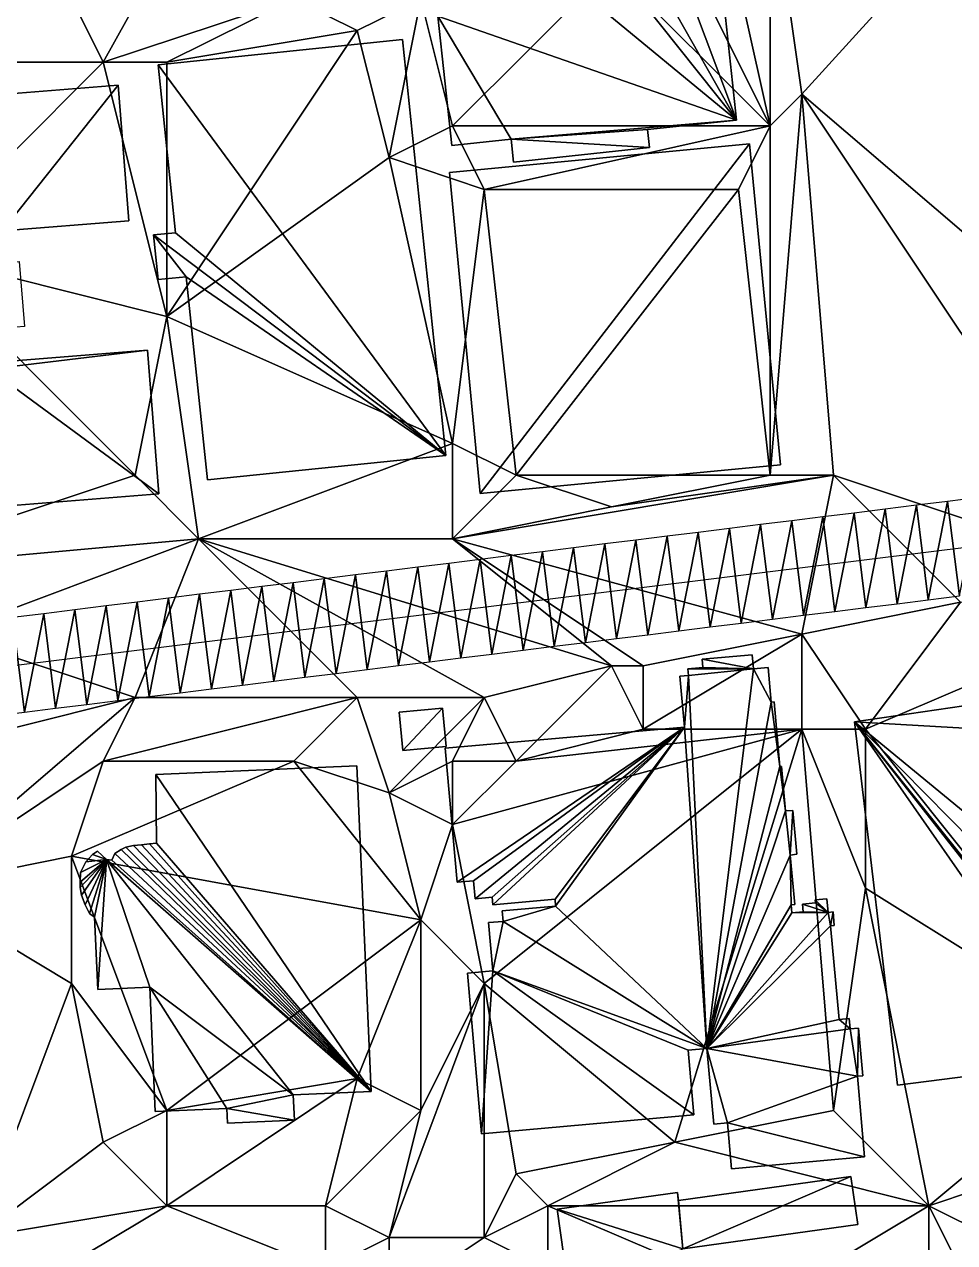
# Model space of a CAD drawing. Header units: metres. Extents: x -1103 to 901, y -902 to 905.
# Drawn here: x -919 to -860.4, y 383.7 to 460.4 of the extents above; entities that cross this region are included whole.
import ezdxf

# ---------------------------------------------------------------- set-up
doc = ezdxf.new("R2010")
doc.units = ezdxf.units.M
for name, color, linetype in [('OSM_BUILDING_FOOTPRINTS', 7, 'CONTINUOUS'), ('OSM_BUILDING_ROOFS', 1, 'CONTINUOUS'), ('OSM_BUILDING_WALLS', 8, 'CONTINUOUS'), ('OSM_ROAD_AXES', 2, 'CONTINUOUS'), ('OSM_ROAD_SURFACE', 9, 'CONTINUOUS'), ('OSM_TERRAIN', 3, 'CONTINUOUS')]:
    doc.layers.add(name, color=color, linetype=linetype)

msp = doc.modelspace()

# ---------------------------------------------------------------- linework, layer by layer
at = {"layer": 'OSM_BUILDING_FOOTPRINTS'}
for points in [[(-888.307, 453.157, 11.28), (-892.054, 452.77, 11.28), (-892.927, 460.898, 11.28), (-883.288, 461.916, 11.28), (-883.775, 466.494, 11.28), (-881.144, 466.771, 11.28), (-882.084, 475.54, 11.28), (-876.457, 476.127, 11.28), (-874.125, 454.363, 11.28), (-879.729, 453.765, 11.28), (-879.607, 452.626, 11.28), (-888.152, 451.719, 11.28), (-888.307, 453.157, 11.28)], [(-895.16, 459.438, 10.305), (-892.429, 433.251, 10.305), (-907.44, 431.713, 10.305), (-908.778, 444.497, 10.305), (-910.536, 444.32, 10.305), (-910.834, 447.129, 10.305), (-909.452, 447.262, 10.305), (-910.547, 457.846, 10.305), (-895.16, 459.438, 10.305)], [(-924.85, 438.37, 10.461), (-921.18, 438.669, 10.461), (-921.379, 441.179, 10.461), (-925.392, 440.87, 10.461), (-925.668, 444.287, 10.461), (-921.877, 444.586, 10.461), (-922.087, 447.196, 10.461), (-925.514, 446.919, 10.461), (-926.199, 455.512, 10.461), (-913.056, 456.552, 10.461), (-912.382, 448.014, 10.461), (-920.351, 447.384, 10.461), (-920.197, 445.382, 10.461), (-919.301, 445.448, 10.461), (-918.97, 441.368, 10.461), (-920.02, 441.279, 10.461), (-919.854, 439.189, 10.461), (-911.21, 439.875, 10.461), (-910.491, 430.817, 10.461), (-924.165, 429.733, 10.461), (-924.85, 438.37, 10.461)], [(-892.197, 451.056, 10.707), (-873.307, 452.859, 10.707), (-871.35, 432.654, 10.707), (-890.252, 430.851, 10.707), (-892.197, 451.056, 10.707)], [(-863.987, 393.594, 13.037), (-866.696, 416.475, 13.037), (-855.487, 418.112, 13.037), (-856.305, 423.641, 13.037), (-853.553, 424.05, 13.037), (-853.055, 424.117, 13.037), (-851.884, 416.165, 13.037), (-852.492, 416.077, 13.037), (-854.647, 415.767, 13.037), (-853.099, 405.305, 13.037), (-851.74, 405.504, 13.037), (-851.143, 401.446, 13.037), (-851.773, 401.346, 13.037), (-851.43, 399.09, 13.037), (-852.668, 398.913, 13.037), (-852.613, 398.548, 13.037), (-850.955, 398.792, 13.037), (-850.524, 395.861, 13.037), (-851.817, 395.142, 13.037), (-863.987, 393.594, 13.037)], [(-875.981, 395.894, 11.157), (-877.163, 395.783, 11.157), (-876.799, 391.713, 11.157), (-890.174, 390.53, 11.157), (-891.069, 400.638, 11.157), (-889.466, 400.782, 11.157), (-889.732, 403.823, 11.157), (-888.803, 403.9, 11.157), (-888.869, 404.575, 11.157), (-885.509, 404.862, 11.157), (-885.542, 405.294, 11.157), (-889.455, 404.951, 11.157), (-889.5, 405.426, 11.157), (-890.572, 405.327, 11.157), (-890.671, 406.466, 11.157), (-891.71, 406.366, 11.157), (-892.462, 414.804, 11.157), (-877.396, 416.132, 11.157), (-877.683, 419.339, 11.157), (-877.142, 419.383, 11.157), (-877.175, 419.814, 11.157), (-876.235, 419.892, 11.157), (-876.279, 420.411, 11.157), (-873.14, 420.688, 11.157), (-873.052, 419.803, 11.157), (-872.123, 419.892, 11.157), (-871.935, 417.713, 11.157), (-871.747, 417.735, 11.157), (-871.383, 413.654, 11.157), (-871.283, 413.666, 11.157), (-871.04, 410.857, 11.157), (-870.564, 410.89, 11.157), (-870.31, 408.125, 11.157), (-870.73, 408.081, 11.157), (-870.454, 404.973, 11.157), (-870.675, 404.951, 11.157), (-870.631, 404.431, 11.157), (-869.923, 404.498, 11.157), (-869.967, 404.984, 11.157), (-869.138, 405.062, 11.157), (-869.161, 405.25, 11.157), (-868.431, 405.316, 11.157), (-868.354, 404.465, 11.157), (-868.033, 404.498, 11.157), (-867.956, 403.635, 11.157), (-868.188, 403.613, 11.157), (-867.657, 397.73, 11.157), (-867.016, 397.785, 11.157), (-866.961, 397.132, 11.157), (-866.43, 397.177, 11.157), (-866.154, 394.18, 11.157), (-866.507, 394.158, 11.157), (-866.054, 389.07, 11.157), (-874.422, 388.329, 11.157), (-874.687, 391.216, 11.157), (-875.549, 391.138, 11.157), (-875.981, 395.894, 11.157)], [(-895.358, 417.071, 10.889), (-892.628, 417.337, 10.889), (-892.407, 414.915, 10.889), (-895.126, 414.66, 10.889), (-895.358, 417.071, 10.889)], [(-910.679, 413.156, 11.249), (-910.646, 408.821, 11.249), (-911.088, 408.788, 11.249), (-911.596, 408.733, 11.249), (-912.105, 408.688, 11.249), (-912.58, 408.578, 11.249), (-912.878, 408.423, 11.249), (-913.265, 408.169, 11.249), (-913.453, 407.748, 11.249), (-913.796, 407.793, 11.249), (-914.36, 408.334, 11.249), (-914.669, 408.124, 11.249), (-915.089, 407.66, 11.249), (-915.432, 406.985, 11.249), (-915.454, 406.377, 11.249), (-915.454, 406.034, 11.249), (-915.365, 405.559, 11.249), (-915.133, 404.939, 11.249), (-914.857, 404.408, 11.249), (-914.547, 404.165, 11.249), (-914.348, 399.62, 11.249), (-911.076, 399.764, 11.249), (-910.734, 391.923, 11.249), (-906.213, 392.122, 11.249), (-906.18, 391.193, 11.249), (-901.957, 391.381, 11.249), (-902.034, 392.985, 11.249), (-897.126, 393.195, 11.249), (-898.033, 413.698, 11.249), (-910.679, 413.156, 11.249)]]:
    msp.add_polyline3d(points, close=True, dxfattribs=at)
msp.add_polyline3d([(-884.591, 379.958, 13.067), (-885.42, 385.775, 13.067), (-877.837, 386.836, 13.067), (-877.76, 386.317, 13.067), (-866.916, 387.843, 13.067), (-866.485, 384.813, 13.067), (-877.495, 383.275, 13.067)], dxfattribs=at)
at = {"layer": 'OSM_BUILDING_ROOFS'}
for points in [[(-874.125, 454.363, 16.48), (-876.457, 476.127, 16.48), (-882.084, 475.54, 16.48)], [(-874.125, 454.363, 16.48), (-882.084, 475.54, 16.48), (-881.144, 466.771, 16.48)], [(-874.125, 454.363, 16.48), (-881.144, 466.771, 16.48), (-883.775, 466.494, 16.48)], [(-874.125, 454.363, 16.48), (-883.775, 466.494, 16.48), (-883.288, 461.916, 16.48)], [(-874.125, 454.363, 16.48), (-883.288, 461.916, 16.48), (-892.927, 460.898, 16.48)], [(-892.927, 460.898, 16.48), (-892.054, 452.77, 16.48), (-888.307, 453.157, 16.48)], [(-892.927, 460.898, 16.48), (-888.307, 453.157, 16.48), (-874.125, 454.363, 16.48)], [(-892.429, 433.251, 18.705), (-895.16, 459.438, 18.705), (-910.547, 457.846, 18.705)], [(-892.429, 433.251, 18.705), (-910.547, 457.846, 18.705), (-909.452, 447.262, 18.705)], [(-920.351, 447.384, 22.061), (-913.056, 456.552, 22.061), (-926.199, 455.512, 22.061)], [(-920.351, 447.384, 22.061), (-912.382, 448.014, 22.061), (-913.056, 456.552, 22.061)], [(-888.307, 453.157, 16.48), (-879.729, 453.765, 16.48), (-874.125, 454.363, 16.48)], [(-888.307, 453.157, 16.48), (-879.607, 452.626, 16.48), (-879.729, 453.765, 16.48)], [(-873.307, 452.859, 28.707), (-892.197, 451.056, 28.707), (-890.252, 430.851, 28.707)], [(-873.307, 452.859, 28.707), (-890.252, 430.851, 28.707), (-871.35, 432.654, 28.707)], [(-888.307, 453.157, 16.48), (-888.152, 451.719, 16.48), (-879.607, 452.626, 16.48)], [(-892.429, 433.251, 18.705), (-909.452, 447.262, 18.705), (-910.834, 447.129, 18.705)], [(-910.834, 447.129, 18.705), (-910.536, 444.32, 18.705), (-908.778, 444.497, 18.705)], [(-908.778, 444.497, 18.705), (-892.429, 433.251, 18.705), (-910.834, 447.129, 18.705)], [(-908.778, 444.497, 18.705), (-907.44, 431.713, 18.705), (-892.429, 433.251, 18.705)], [(-921.18, 438.669, 22.061), (-910.491, 430.817, 22.061), (-911.21, 439.875, 22.061)], [(-921.18, 438.669, 22.061), (-911.21, 439.875, 22.061), (-919.854, 439.189, 22.061)], [(-921.18, 438.669, 22.061), (-924.165, 429.733, 22.061), (-910.491, 430.817, 22.061)], [(-873.052, 419.803, 25.957), (-873.14, 420.688, 25.957), (-876.279, 420.411, 25.957)], [(-873.052, 419.803, 25.957), (-876.235, 419.892, 25.957), (-877.175, 419.814, 25.957)], [(-873.052, 419.803, 25.957), (-877.175, 419.814, 25.957), (-877.142, 419.383, 25.957)], [(-875.981, 395.894, 25.957), (-873.052, 419.803, 25.957), (-877.142, 419.383, 25.957)], [(-873.052, 419.803, 25.957), (-876.279, 420.411, 25.957), (-876.235, 419.892, 25.957)], [(-875.981, 395.894, 25.957), (-871.935, 417.713, 25.957), (-873.052, 419.803, 25.957)], [(-871.935, 417.713, 25.957), (-872.123, 419.892, 25.957), (-873.052, 419.803, 25.957)], [(-877.142, 419.383, 25.957), (-877.683, 419.339, 25.957), (-877.396, 416.132, 25.957)], [(-875.981, 395.894, 25.957), (-877.142, 419.383, 25.957), (-877.396, 416.132, 25.957)], [(-875.981, 395.894, 25.957), (-871.383, 413.654, 25.957), (-871.935, 417.713, 25.957)], [(-871.383, 413.654, 25.957), (-871.747, 417.735, 25.957), (-871.935, 417.713, 25.957)], [(-854.647, 415.767, 18.237), (-855.487, 418.112, 18.237), (-866.696, 416.475, 18.237)], [(-892.628, 417.337, 20.889), (-895.358, 417.071, 20.889), (-895.126, 414.66, 20.889)], [(-892.628, 417.337, 20.889), (-895.126, 414.66, 20.889), (-892.407, 414.915, 20.889)], [(-877.396, 416.132, 25.957), (-892.462, 414.804, 25.957), (-891.71, 406.366, 25.957)], [(-877.396, 416.132, 25.957), (-891.71, 406.366, 25.957), (-890.671, 406.466, 25.957)], [(-877.396, 416.132, 25.957), (-890.671, 406.466, 25.957), (-890.572, 405.327, 25.957)], [(-877.396, 416.132, 25.957), (-890.572, 405.327, 25.957), (-889.5, 405.426, 25.957)], [(-877.396, 416.132, 25.957), (-889.5, 405.426, 25.957), (-889.455, 404.951, 25.957)], [(-877.396, 416.132, 25.957), (-889.455, 404.951, 25.957), (-885.542, 405.294, 25.957)], [(-877.396, 416.132, 25.957), (-885.542, 405.294, 25.957), (-885.509, 404.862, 25.957)], [(-875.981, 395.894, 25.957), (-877.396, 416.132, 25.957), (-885.509, 404.862, 25.957)], [(-866.696, 416.475, 18.237), (-863.987, 393.594, 18.237), (-851.817, 395.142, 18.237)], [(-866.696, 416.475, 18.237), (-851.817, 395.142, 18.237), (-850.524, 395.861, 18.237)], [(-866.696, 416.475, 18.237), (-850.524, 395.861, 18.237), (-852.613, 398.548, 18.237)], [(-866.696, 416.475, 18.237), (-852.613, 398.548, 18.237), (-852.668, 398.913, 18.237)], [(-866.696, 416.475, 18.237), (-852.668, 398.913, 18.237), (-851.773, 401.346, 18.237)], [(-866.696, 416.475, 18.237), (-851.773, 401.346, 18.237), (-853.099, 405.305, 18.237)], [(-866.696, 416.475, 18.237), (-853.099, 405.305, 18.237), (-854.647, 415.767, 18.237)], [(-897.126, 393.195, 22.849), (-898.033, 413.698, 22.849), (-910.679, 413.156, 22.849)], [(-875.981, 395.894, 25.957), (-871.04, 410.857, 25.957), (-871.383, 413.654, 25.957)], [(-871.04, 410.857, 25.957), (-871.283, 413.666, 25.957), (-871.383, 413.654, 25.957)], [(-897.126, 393.195, 22.849), (-910.679, 413.156, 22.849), (-910.646, 408.821, 22.849)], [(-875.981, 395.894, 25.957), (-870.73, 408.081, 25.957), (-871.04, 410.857, 25.957)], [(-870.73, 408.081, 25.957), (-870.564, 410.89, 25.957), (-871.04, 410.857, 25.957)], [(-870.73, 408.081, 25.957), (-870.31, 408.125, 25.957), (-870.564, 410.89, 25.957)], [(-913.796, 407.793, 22.849), (-914.36, 408.334, 22.849), (-914.669, 408.124, 22.849)], [(-897.126, 393.195, 22.849), (-913.265, 408.169, 22.849), (-913.453, 407.748, 22.849)], [(-897.126, 393.195, 22.849), (-912.878, 408.423, 22.849), (-913.265, 408.169, 22.849)], [(-897.126, 393.195, 22.849), (-912.58, 408.578, 22.849), (-912.878, 408.423, 22.849)], [(-897.126, 393.195, 22.849), (-912.105, 408.688, 22.849), (-912.58, 408.578, 22.849)], [(-897.126, 393.195, 22.849), (-911.596, 408.733, 22.849), (-912.105, 408.688, 22.849)], [(-897.126, 393.195, 22.849), (-911.088, 408.788, 22.849), (-911.596, 408.733, 22.849)], [(-897.126, 393.195, 22.849), (-910.646, 408.821, 22.849), (-911.088, 408.788, 22.849)], [(-913.796, 407.793, 22.849), (-915.432, 406.985, 22.849), (-915.454, 406.377, 22.849)], [(-913.796, 407.793, 22.849), (-915.454, 406.377, 22.849), (-915.454, 406.034, 22.849)], [(-913.796, 407.793, 22.849), (-915.454, 406.034, 22.849), (-915.365, 405.559, 22.849)], [(-913.796, 407.793, 22.849), (-915.089, 407.66, 22.849), (-915.432, 406.985, 22.849)], [(-913.796, 407.793, 22.849), (-915.365, 405.559, 22.849), (-915.133, 404.939, 22.849)], [(-913.796, 407.793, 22.849), (-915.133, 404.939, 22.849), (-914.857, 404.408, 22.849)], [(-913.796, 407.793, 22.849), (-914.669, 408.124, 22.849), (-915.089, 407.66, 22.849)], [(-913.796, 407.793, 22.849), (-914.857, 404.408, 22.849), (-914.547, 404.165, 22.849)], [(-913.796, 407.793, 22.849), (-914.547, 404.165, 22.849), (-914.348, 399.62, 22.849)], [(-913.796, 407.793, 22.849), (-914.348, 399.62, 22.849), (-911.076, 399.764, 22.849)], [(-897.126, 393.195, 22.849), (-913.453, 407.748, 22.849), (-913.796, 407.793, 22.849)], [(-902.034, 392.985, 22.849), (-897.126, 393.195, 22.849), (-913.796, 407.793, 22.849)], [(-902.034, 392.985, 22.849), (-913.796, 407.793, 22.849), (-911.076, 399.764, 22.849)], [(-875.981, 395.894, 25.957), (-870.675, 404.951, 25.957), (-870.73, 408.081, 25.957)], [(-870.675, 404.951, 25.957), (-870.454, 404.973, 25.957), (-870.73, 408.081, 25.957)], [(-868.354, 404.465, 25.957), (-868.431, 405.316, 25.957), (-869.161, 405.25, 25.957)], [(-868.354, 404.465, 25.957), (-869.161, 405.25, 25.957), (-869.138, 405.062, 25.957)], [(-885.509, 404.862, 25.957), (-888.869, 404.575, 25.957), (-888.803, 403.9, 25.957)], [(-875.981, 395.894, 25.957), (-885.509, 404.862, 25.957), (-888.803, 403.9, 25.957)], [(-875.981, 395.894, 25.957), (-870.631, 404.431, 25.957), (-870.675, 404.951, 25.957)], [(-875.981, 395.894, 25.957), (-868.188, 403.613, 25.957), (-868.354, 404.465, 25.957)], [(-875.981, 395.894, 25.957), (-868.354, 404.465, 25.957), (-870.631, 404.431, 25.957)], [(-868.354, 404.465, 25.957), (-869.923, 404.498, 25.957), (-870.631, 404.431, 25.957)], [(-868.354, 404.465, 25.957), (-869.138, 405.062, 25.957), (-869.967, 404.984, 25.957)], [(-868.354, 404.465, 25.957), (-869.967, 404.984, 25.957), (-869.923, 404.498, 25.957)], [(-868.188, 403.613, 25.957), (-868.033, 404.498, 25.957), (-868.354, 404.465, 25.957)], [(-868.188, 403.613, 25.957), (-867.956, 403.635, 25.957), (-868.033, 404.498, 25.957)], [(-888.803, 403.9, 25.957), (-889.732, 403.823, 25.957), (-889.466, 400.782, 25.957)], [(-875.981, 395.894, 25.957), (-888.803, 403.9, 25.957), (-889.466, 400.782, 25.957)], [(-875.981, 395.894, 25.957), (-867.657, 397.73, 25.957), (-868.188, 403.613, 25.957)], [(-889.466, 400.782, 25.957), (-891.069, 400.638, 25.957), (-890.174, 390.53, 25.957)], [(-889.466, 400.782, 25.957), (-890.174, 390.53, 25.957), (-876.799, 391.713, 25.957)], [(-889.466, 400.782, 25.957), (-876.799, 391.713, 25.957), (-877.163, 395.783, 25.957)], [(-889.466, 400.782, 25.957), (-877.163, 395.783, 25.957), (-875.981, 395.894, 25.957)], [(-911.076, 399.764, 22.849), (-910.734, 391.923, 22.849), (-906.213, 392.122, 22.849)], [(-902.034, 392.985, 22.849), (-911.076, 399.764, 22.849), (-906.213, 392.122, 22.849)], [(-875.981, 395.894, 25.957), (-866.961, 397.132, 25.957), (-867.657, 397.73, 25.957)], [(-866.961, 397.132, 25.957), (-867.016, 397.785, 25.957), (-867.657, 397.73, 25.957)], [(-875.981, 395.894, 25.957), (-866.507, 394.158, 25.957), (-866.961, 397.132, 25.957)], [(-866.507, 394.158, 25.957), (-866.43, 397.177, 25.957), (-866.961, 397.132, 25.957)], [(-866.507, 394.158, 25.957), (-866.154, 394.18, 25.957), (-866.43, 397.177, 25.957)], [(-875.981, 395.894, 25.957), (-875.549, 391.138, 25.957), (-874.687, 391.216, 25.957)], [(-875.981, 395.894, 25.957), (-874.687, 391.216, 25.957), (-866.507, 394.158, 25.957)], [(-874.687, 391.216, 25.957), (-866.054, 389.07, 25.957), (-866.507, 394.158, 25.957)], [(-906.213, 392.122, 22.849), (-901.957, 391.381, 22.849), (-902.034, 392.985, 22.849)], [(-906.213, 392.122, 22.849), (-906.18, 391.193, 22.849), (-901.957, 391.381, 22.849)], [(-874.687, 391.216, 25.957), (-874.422, 388.329, 25.957), (-866.054, 389.07, 25.957)], [(-877.495, 383.275, 31.067), (-866.916, 387.843, 31.067), (-877.76, 386.317, 31.067)], [(-877.495, 383.275, 31.067), (-866.485, 384.813, 31.067), (-866.916, 387.843, 31.067)], [(-877.495, 383.275, 31.067), (-877.837, 386.836, 31.067), (-885.42, 385.775, 31.067)], [(-877.495, 383.275, 31.067), (-877.76, 386.317, 31.067), (-877.837, 386.836, 31.067)], [(-877.495, 383.275, 31.067), (-885.42, 385.775, 31.067), (-884.591, 379.958, 31.067)]]:
    msp.add_3dface(points, dxfattribs=at)
at = {"layer": 'OSM_BUILDING_WALLS'}
for points in [[(-874.125, 454.363, 11.28), (-876.457, 476.127, 11.28), (-876.457, 476.127, 16.48)], [(-874.125, 454.363, 11.28), (-876.457, 476.127, 16.48), (-874.125, 454.363, 16.48)], [(-892.927, 460.898, 11.28), (-892.054, 452.77, 11.28), (-892.054, 452.77, 16.48)], [(-892.927, 460.898, 11.28), (-892.054, 452.77, 16.48), (-892.927, 460.898, 16.48)], [(-895.16, 459.438, 10.305), (-910.547, 457.846, 10.305), (-910.547, 457.846, 18.705)], [(-895.16, 459.438, 10.305), (-910.547, 457.846, 18.705), (-895.16, 459.438, 18.705)], [(-892.429, 433.251, 10.305), (-895.16, 459.438, 10.305), (-895.16, 459.438, 18.705)], [(-892.429, 433.251, 10.305), (-895.16, 459.438, 18.705), (-892.429, 433.251, 18.705)], [(-910.547, 457.846, 10.305), (-909.452, 447.262, 10.305), (-909.452, 447.262, 18.705)], [(-910.547, 457.846, 10.305), (-909.452, 447.262, 18.705), (-910.547, 457.846, 18.705)], [(-913.056, 456.552, 10.461), (-926.199, 455.512, 10.461), (-926.199, 455.512, 22.061)], [(-913.056, 456.552, 10.461), (-926.199, 455.512, 22.061), (-913.056, 456.552, 22.061)], [(-912.382, 448.014, 10.461), (-913.056, 456.552, 10.461), (-913.056, 456.552, 22.061)], [(-912.382, 448.014, 10.461), (-913.056, 456.552, 22.061), (-912.382, 448.014, 22.061)], [(-879.729, 453.765, 11.28), (-874.125, 454.363, 11.28), (-874.125, 454.363, 16.48)], [(-879.729, 453.765, 11.28), (-874.125, 454.363, 16.48), (-879.729, 453.765, 16.48)], [(-879.607, 452.626, 11.28), (-879.729, 453.765, 11.28), (-879.729, 453.765, 16.48)], [(-879.607, 452.626, 11.28), (-879.729, 453.765, 16.48), (-879.607, 452.626, 16.48)], [(-873.307, 452.859, 10.707), (-892.197, 451.056, 10.707), (-892.197, 451.056, 28.707)], [(-873.307, 452.859, 10.707), (-892.197, 451.056, 28.707), (-873.307, 452.859, 28.707)], [(-892.054, 452.77, 11.28), (-888.307, 453.157, 11.28), (-888.307, 453.157, 16.48)], [(-892.054, 452.77, 11.28), (-888.307, 453.157, 16.48), (-892.054, 452.77, 16.48)], [(-888.307, 453.157, 11.28), (-888.152, 451.719, 11.28), (-888.152, 451.719, 16.48)], [(-888.307, 453.157, 11.28), (-888.152, 451.719, 16.48), (-888.307, 453.157, 16.48)], [(-871.35, 432.654, 10.707), (-873.307, 452.859, 10.707), (-873.307, 452.859, 28.707)], [(-871.35, 432.654, 10.707), (-873.307, 452.859, 28.707), (-871.35, 432.654, 28.707)], [(-888.152, 451.719, 11.28), (-879.607, 452.626, 11.28), (-879.607, 452.626, 16.48)], [(-888.152, 451.719, 11.28), (-879.607, 452.626, 16.48), (-888.152, 451.719, 16.48)], [(-892.197, 451.056, 10.707), (-890.252, 430.851, 10.707), (-890.252, 430.851, 28.707)], [(-892.197, 451.056, 10.707), (-890.252, 430.851, 28.707), (-892.197, 451.056, 28.707)], [(-920.351, 447.384, 10.461), (-912.382, 448.014, 10.461), (-912.382, 448.014, 22.061)], [(-920.351, 447.384, 10.461), (-912.382, 448.014, 22.061), (-920.351, 447.384, 22.061)], [(-909.452, 447.262, 10.305), (-910.834, 447.129, 10.305), (-910.834, 447.129, 18.705)], [(-909.452, 447.262, 10.305), (-910.834, 447.129, 18.705), (-909.452, 447.262, 18.705)], [(-910.834, 447.129, 10.305), (-910.536, 444.32, 10.305), (-910.536, 444.32, 18.705)], [(-910.834, 447.129, 10.305), (-910.536, 444.32, 18.705), (-910.834, 447.129, 18.705)], [(-910.536, 444.32, 10.305), (-908.778, 444.497, 10.305), (-908.778, 444.497, 18.705)], [(-910.536, 444.32, 10.305), (-908.778, 444.497, 18.705), (-910.536, 444.32, 18.705)], [(-908.778, 444.497, 10.305), (-907.44, 431.713, 10.305), (-907.44, 431.713, 18.705)], [(-908.778, 444.497, 10.305), (-907.44, 431.713, 18.705), (-908.778, 444.497, 18.705)], [(-911.21, 439.875, 10.461), (-919.854, 439.189, 10.461), (-919.854, 439.189, 22.061)], [(-911.21, 439.875, 10.461), (-919.854, 439.189, 22.061), (-911.21, 439.875, 22.061)], [(-910.491, 430.817, 10.461), (-911.21, 439.875, 10.461), (-911.21, 439.875, 22.061)], [(-910.491, 430.817, 10.461), (-911.21, 439.875, 22.061), (-910.491, 430.817, 22.061)], [(-907.44, 431.713, 10.305), (-892.429, 433.251, 10.305), (-892.429, 433.251, 18.705)], [(-907.44, 431.713, 10.305), (-892.429, 433.251, 18.705), (-907.44, 431.713, 18.705)], [(-890.252, 430.851, 10.707), (-871.35, 432.654, 10.707), (-871.35, 432.654, 28.707)], [(-890.252, 430.851, 10.707), (-871.35, 432.654, 28.707), (-890.252, 430.851, 28.707)], [(-924.165, 429.733, 10.461), (-910.491, 430.817, 10.461), (-910.491, 430.817, 22.061)], [(-924.165, 429.733, 10.461), (-910.491, 430.817, 22.061), (-924.165, 429.733, 22.061)], [(-873.14, 420.688, 11.157), (-876.279, 420.411, 11.157), (-876.279, 420.411, 25.957)], [(-873.14, 420.688, 11.157), (-876.279, 420.411, 25.957), (-873.14, 420.688, 25.957)], [(-873.052, 419.803, 11.157), (-873.14, 420.688, 11.157), (-873.14, 420.688, 25.957)], [(-873.052, 419.803, 11.157), (-873.14, 420.688, 25.957), (-873.052, 419.803, 25.957)], [(-876.235, 419.892, 11.157), (-877.175, 419.814, 11.157), (-877.175, 419.814, 25.957)], [(-876.235, 419.892, 11.157), (-877.175, 419.814, 25.957), (-876.235, 419.892, 25.957)], [(-877.175, 419.814, 11.157), (-877.142, 419.383, 11.157), (-877.142, 419.383, 25.957)], [(-877.175, 419.814, 11.157), (-877.142, 419.383, 25.957), (-877.175, 419.814, 25.957)], [(-876.279, 420.411, 11.157), (-876.235, 419.892, 11.157), (-876.235, 419.892, 25.957)], [(-876.279, 420.411, 11.157), (-876.235, 419.892, 25.957), (-876.279, 420.411, 25.957)], [(-872.123, 419.892, 11.157), (-873.052, 419.803, 11.157), (-873.052, 419.803, 25.957)], [(-872.123, 419.892, 11.157), (-873.052, 419.803, 25.957), (-872.123, 419.892, 25.957)], [(-871.935, 417.713, 11.157), (-872.123, 419.892, 11.157), (-872.123, 419.892, 25.957)], [(-871.935, 417.713, 11.157), (-872.123, 419.892, 25.957), (-871.935, 417.713, 25.957)], [(-877.142, 419.383, 11.157), (-877.683, 419.339, 11.157), (-877.683, 419.339, 25.957)], [(-877.142, 419.383, 11.157), (-877.683, 419.339, 25.957), (-877.142, 419.383, 25.957)], [(-877.683, 419.339, 11.157), (-877.396, 416.132, 11.157), (-877.396, 416.132, 25.957)], [(-877.683, 419.339, 11.157), (-877.396, 416.132, 25.957), (-877.683, 419.339, 25.957)], [(-871.747, 417.735, 11.157), (-871.935, 417.713, 11.157), (-871.935, 417.713, 25.957)], [(-871.747, 417.735, 11.157), (-871.935, 417.713, 25.957), (-871.747, 417.735, 25.957)], [(-871.383, 413.654, 11.157), (-871.747, 417.735, 11.157), (-871.747, 417.735, 25.957)], [(-871.383, 413.654, 11.157), (-871.747, 417.735, 25.957), (-871.383, 413.654, 25.957)], [(-855.487, 418.112, 13.037), (-866.696, 416.475, 13.037), (-866.696, 416.475, 18.237)], [(-855.487, 418.112, 13.037), (-866.696, 416.475, 18.237), (-855.487, 418.112, 18.237)], [(-892.628, 417.337, 10.889), (-895.358, 417.071, 10.889), (-895.358, 417.071, 20.889)], [(-892.628, 417.337, 10.889), (-895.358, 417.071, 20.889), (-892.628, 417.337, 20.889)], [(-895.358, 417.071, 10.889), (-895.126, 414.66, 10.889), (-895.126, 414.66, 20.889)], [(-895.358, 417.071, 10.889), (-895.126, 414.66, 20.889), (-895.358, 417.071, 20.889)], [(-892.407, 414.915, 10.889), (-892.628, 417.337, 10.889), (-892.628, 417.337, 20.889)], [(-892.407, 414.915, 10.889), (-892.628, 417.337, 20.889), (-892.407, 414.915, 20.889)], [(-877.396, 416.132, 11.157), (-892.462, 414.804, 11.157), (-892.462, 414.804, 25.957)], [(-877.396, 416.132, 11.157), (-892.462, 414.804, 25.957), (-877.396, 416.132, 25.957)], [(-866.696, 416.475, 13.037), (-863.987, 393.594, 13.037), (-863.987, 393.594, 18.237)], [(-866.696, 416.475, 13.037), (-863.987, 393.594, 18.237), (-866.696, 416.475, 18.237)], [(-895.126, 414.66, 10.889), (-892.407, 414.915, 10.889), (-892.407, 414.915, 20.889)], [(-895.126, 414.66, 10.889), (-892.407, 414.915, 20.889), (-895.126, 414.66, 20.889)], [(-892.462, 414.804, 11.157), (-891.71, 406.366, 11.157), (-891.71, 406.366, 25.957)], [(-892.462, 414.804, 11.157), (-891.71, 406.366, 25.957), (-892.462, 414.804, 25.957)], [(-898.033, 413.698, 11.249), (-910.679, 413.156, 11.249), (-910.679, 413.156, 22.849)], [(-898.033, 413.698, 11.249), (-910.679, 413.156, 22.849), (-898.033, 413.698, 22.849)], [(-897.126, 393.195, 11.249), (-898.033, 413.698, 11.249), (-898.033, 413.698, 22.849)], [(-897.126, 393.195, 11.249), (-898.033, 413.698, 22.849), (-897.126, 393.195, 22.849)], [(-871.283, 413.666, 11.157), (-871.383, 413.654, 11.157), (-871.383, 413.654, 25.957)], [(-871.283, 413.666, 11.157), (-871.383, 413.654, 25.957), (-871.283, 413.666, 25.957)], [(-871.04, 410.857, 11.157), (-871.283, 413.666, 11.157), (-871.283, 413.666, 25.957)], [(-871.04, 410.857, 11.157), (-871.283, 413.666, 25.957), (-871.04, 410.857, 25.957)], [(-910.679, 413.156, 11.249), (-910.646, 408.821, 11.249), (-910.646, 408.821, 22.849)], [(-910.679, 413.156, 11.249), (-910.646, 408.821, 22.849), (-910.679, 413.156, 22.849)], [(-870.564, 410.89, 11.157), (-871.04, 410.857, 11.157), (-871.04, 410.857, 25.957)], [(-870.564, 410.89, 11.157), (-871.04, 410.857, 25.957), (-870.564, 410.89, 25.957)], [(-870.31, 408.125, 11.157), (-870.564, 410.89, 11.157), (-870.564, 410.89, 25.957)], [(-870.31, 408.125, 11.157), (-870.564, 410.89, 25.957), (-870.31, 408.125, 25.957)], [(-914.36, 408.334, 11.249), (-914.669, 408.124, 11.249), (-914.669, 408.124, 22.849)], [(-914.36, 408.334, 11.249), (-914.669, 408.124, 22.849), (-914.36, 408.334, 22.849)], [(-913.796, 407.793, 11.249), (-914.36, 408.334, 11.249), (-914.36, 408.334, 22.849)], [(-913.796, 407.793, 11.249), (-914.36, 408.334, 22.849), (-913.796, 407.793, 22.849)], [(-913.265, 408.169, 11.249), (-913.453, 407.748, 11.249), (-913.453, 407.748, 22.849)], [(-913.265, 408.169, 11.249), (-913.453, 407.748, 22.849), (-913.265, 408.169, 22.849)], [(-912.878, 408.423, 11.249), (-913.265, 408.169, 11.249), (-913.265, 408.169, 22.849)], [(-912.878, 408.423, 11.249), (-913.265, 408.169, 22.849), (-912.878, 408.423, 22.849)], [(-912.58, 408.578, 11.249), (-912.878, 408.423, 11.249), (-912.878, 408.423, 22.849)], [(-912.58, 408.578, 11.249), (-912.878, 408.423, 22.849), (-912.58, 408.578, 22.849)], [(-912.105, 408.688, 11.249), (-912.58, 408.578, 11.249), (-912.58, 408.578, 22.849)], [(-912.105, 408.688, 11.249), (-912.58, 408.578, 22.849), (-912.105, 408.688, 22.849)], [(-911.596, 408.733, 11.249), (-912.105, 408.688, 11.249), (-912.105, 408.688, 22.849)], [(-911.596, 408.733, 11.249), (-912.105, 408.688, 22.849), (-911.596, 408.733, 22.849)], [(-911.088, 408.788, 11.249), (-911.596, 408.733, 11.249), (-911.596, 408.733, 22.849)], [(-911.088, 408.788, 11.249), (-911.596, 408.733, 22.849), (-911.088, 408.788, 22.849)], [(-910.646, 408.821, 11.249), (-911.088, 408.788, 11.249), (-911.088, 408.788, 22.849)], [(-910.646, 408.821, 11.249), (-911.088, 408.788, 22.849), (-910.646, 408.821, 22.849)], [(-915.089, 407.66, 11.249), (-915.432, 406.985, 11.249), (-915.432, 406.985, 22.849)], [(-915.089, 407.66, 11.249), (-915.432, 406.985, 22.849), (-915.089, 407.66, 22.849)], [(-914.669, 408.124, 11.249), (-915.089, 407.66, 11.249), (-915.089, 407.66, 22.849)], [(-914.669, 408.124, 11.249), (-915.089, 407.66, 22.849), (-914.669, 408.124, 22.849)], [(-913.453, 407.748, 11.249), (-913.796, 407.793, 11.249), (-913.796, 407.793, 22.849)], [(-913.453, 407.748, 11.249), (-913.796, 407.793, 22.849), (-913.453, 407.748, 22.849)], [(-870.73, 408.081, 11.157), (-870.31, 408.125, 11.157), (-870.31, 408.125, 25.957)], [(-870.73, 408.081, 11.157), (-870.31, 408.125, 25.957), (-870.73, 408.081, 25.957)], [(-870.454, 404.973, 11.157), (-870.73, 408.081, 11.157), (-870.73, 408.081, 25.957)], [(-870.454, 404.973, 11.157), (-870.73, 408.081, 25.957), (-870.454, 404.973, 25.957)], [(-915.432, 406.985, 11.249), (-915.454, 406.377, 11.249), (-915.454, 406.377, 22.849)], [(-915.432, 406.985, 11.249), (-915.454, 406.377, 22.849), (-915.432, 406.985, 22.849)], [(-915.454, 406.377, 11.249), (-915.454, 406.034, 11.249), (-915.454, 406.034, 22.849)], [(-915.454, 406.377, 11.249), (-915.454, 406.034, 22.849), (-915.454, 406.377, 22.849)], [(-915.454, 406.034, 11.249), (-915.365, 405.559, 11.249), (-915.365, 405.559, 22.849)], [(-915.454, 406.034, 11.249), (-915.365, 405.559, 22.849), (-915.454, 406.034, 22.849)], [(-891.71, 406.366, 11.157), (-890.671, 406.466, 11.157), (-890.671, 406.466, 25.957)], [(-891.71, 406.366, 11.157), (-890.671, 406.466, 25.957), (-891.71, 406.366, 25.957)], [(-890.671, 406.466, 11.157), (-890.572, 405.327, 11.157), (-890.572, 405.327, 25.957)], [(-890.671, 406.466, 11.157), (-890.572, 405.327, 25.957), (-890.671, 406.466, 25.957)], [(-915.365, 405.559, 11.249), (-915.133, 404.939, 11.249), (-915.133, 404.939, 22.849)], [(-915.365, 405.559, 11.249), (-915.133, 404.939, 22.849), (-915.365, 405.559, 22.849)], [(-890.572, 405.327, 11.157), (-889.5, 405.426, 11.157), (-889.5, 405.426, 25.957)], [(-890.572, 405.327, 11.157), (-889.5, 405.426, 25.957), (-890.572, 405.327, 25.957)], [(-889.5, 405.426, 11.157), (-889.455, 404.951, 11.157), (-889.455, 404.951, 25.957)], [(-889.5, 405.426, 11.157), (-889.455, 404.951, 25.957), (-889.5, 405.426, 25.957)], [(-889.455, 404.951, 11.157), (-885.542, 405.294, 11.157), (-885.542, 405.294, 25.957)], [(-889.455, 404.951, 11.157), (-885.542, 405.294, 25.957), (-889.455, 404.951, 25.957)], [(-885.542, 405.294, 11.157), (-885.509, 404.862, 11.157), (-885.509, 404.862, 25.957)], [(-885.542, 405.294, 11.157), (-885.509, 404.862, 25.957), (-885.542, 405.294, 25.957)], [(-868.431, 405.316, 11.157), (-869.161, 405.25, 11.157), (-869.161, 405.25, 25.957)], [(-868.431, 405.316, 11.157), (-869.161, 405.25, 25.957), (-868.431, 405.316, 25.957)], [(-869.161, 405.25, 11.157), (-869.138, 405.062, 11.157), (-869.138, 405.062, 25.957)], [(-869.161, 405.25, 11.157), (-869.138, 405.062, 25.957), (-869.161, 405.25, 25.957)], [(-868.354, 404.465, 11.157), (-868.431, 405.316, 11.157), (-868.431, 405.316, 25.957)], [(-868.354, 404.465, 11.157), (-868.431, 405.316, 25.957), (-868.354, 404.465, 25.957)], [(-915.133, 404.939, 11.249), (-914.857, 404.408, 11.249), (-914.857, 404.408, 22.849)], [(-915.133, 404.939, 11.249), (-914.857, 404.408, 22.849), (-915.133, 404.939, 22.849)], [(-914.857, 404.408, 11.249), (-914.547, 404.165, 11.249), (-914.547, 404.165, 22.849)], [(-914.857, 404.408, 11.249), (-914.547, 404.165, 22.849), (-914.857, 404.408, 22.849)], [(-885.509, 404.862, 11.157), (-888.869, 404.575, 11.157), (-888.869, 404.575, 25.957)], [(-885.509, 404.862, 11.157), (-888.869, 404.575, 25.957), (-885.509, 404.862, 25.957)], [(-888.869, 404.575, 11.157), (-888.803, 403.9, 11.157), (-888.803, 403.9, 25.957)], [(-888.869, 404.575, 11.157), (-888.803, 403.9, 25.957), (-888.869, 404.575, 25.957)], [(-870.675, 404.951, 11.157), (-870.454, 404.973, 11.157), (-870.454, 404.973, 25.957)], [(-870.675, 404.951, 11.157), (-870.454, 404.973, 25.957), (-870.675, 404.951, 25.957)], [(-870.631, 404.431, 11.157), (-870.675, 404.951, 11.157), (-870.675, 404.951, 25.957)], [(-870.631, 404.431, 11.157), (-870.675, 404.951, 25.957), (-870.631, 404.431, 25.957)], [(-869.923, 404.498, 11.157), (-870.631, 404.431, 11.157), (-870.631, 404.431, 25.957)], [(-869.923, 404.498, 11.157), (-870.631, 404.431, 25.957), (-869.923, 404.498, 25.957)], [(-869.138, 405.062, 11.157), (-869.967, 404.984, 11.157), (-869.967, 404.984, 25.957)], [(-869.138, 405.062, 11.157), (-869.967, 404.984, 25.957), (-869.138, 405.062, 25.957)], [(-869.967, 404.984, 11.157), (-869.923, 404.498, 11.157), (-869.923, 404.498, 25.957)], [(-869.967, 404.984, 11.157), (-869.923, 404.498, 25.957), (-869.967, 404.984, 25.957)], [(-868.033, 404.498, 11.157), (-868.354, 404.465, 11.157), (-868.354, 404.465, 25.957)], [(-868.033, 404.498, 11.157), (-868.354, 404.465, 25.957), (-868.033, 404.498, 25.957)], [(-867.956, 403.635, 11.157), (-868.033, 404.498, 11.157), (-868.033, 404.498, 25.957)], [(-867.956, 403.635, 11.157), (-868.033, 404.498, 25.957), (-867.956, 403.635, 25.957)], [(-914.547, 404.165, 11.249), (-914.348, 399.62, 11.249), (-914.348, 399.62, 22.849)], [(-914.547, 404.165, 11.249), (-914.348, 399.62, 22.849), (-914.547, 404.165, 22.849)], [(-888.803, 403.9, 11.157), (-889.732, 403.823, 11.157), (-889.732, 403.823, 25.957)], [(-888.803, 403.9, 11.157), (-889.732, 403.823, 25.957), (-888.803, 403.9, 25.957)], [(-889.732, 403.823, 11.157), (-889.466, 400.782, 11.157), (-889.466, 400.782, 25.957)], [(-889.732, 403.823, 11.157), (-889.466, 400.782, 25.957), (-889.732, 403.823, 25.957)], [(-868.188, 403.613, 11.157), (-867.956, 403.635, 11.157), (-867.956, 403.635, 25.957)], [(-868.188, 403.613, 11.157), (-867.956, 403.635, 25.957), (-868.188, 403.613, 25.957)], [(-867.657, 397.73, 11.157), (-868.188, 403.613, 11.157), (-868.188, 403.613, 25.957)], [(-867.657, 397.73, 11.157), (-868.188, 403.613, 25.957), (-867.657, 397.73, 25.957)], [(-889.466, 400.782, 11.157), (-891.069, 400.638, 11.157), (-891.069, 400.638, 25.957)], [(-889.466, 400.782, 11.157), (-891.069, 400.638, 25.957), (-889.466, 400.782, 25.957)], [(-891.069, 400.638, 11.157), (-890.174, 390.53, 11.157), (-890.174, 390.53, 25.957)], [(-891.069, 400.638, 11.157), (-890.174, 390.53, 25.957), (-891.069, 400.638, 25.957)], [(-914.348, 399.62, 11.249), (-911.076, 399.764, 11.249), (-911.076, 399.764, 22.849)], [(-914.348, 399.62, 11.249), (-911.076, 399.764, 22.849), (-914.348, 399.62, 22.849)], [(-911.076, 399.764, 11.249), (-910.734, 391.923, 11.249), (-910.734, 391.923, 22.849)], [(-911.076, 399.764, 11.249), (-910.734, 391.923, 22.849), (-911.076, 399.764, 22.849)], [(-867.016, 397.785, 11.157), (-867.657, 397.73, 11.157), (-867.657, 397.73, 25.957)], [(-867.016, 397.785, 11.157), (-867.657, 397.73, 25.957), (-867.016, 397.785, 25.957)], [(-866.961, 397.132, 11.157), (-867.016, 397.785, 11.157), (-867.016, 397.785, 25.957)], [(-866.961, 397.132, 11.157), (-867.016, 397.785, 25.957), (-866.961, 397.132, 25.957)], [(-866.43, 397.177, 11.157), (-866.961, 397.132, 11.157), (-866.961, 397.132, 25.957)], [(-866.43, 397.177, 11.157), (-866.961, 397.132, 25.957), (-866.43, 397.177, 25.957)], [(-866.154, 394.18, 11.157), (-866.43, 397.177, 11.157), (-866.43, 397.177, 25.957)], [(-866.154, 394.18, 11.157), (-866.43, 397.177, 25.957), (-866.154, 394.18, 25.957)], [(-877.163, 395.783, 11.157), (-875.981, 395.894, 11.157), (-875.981, 395.894, 25.957)], [(-877.163, 395.783, 11.157), (-875.981, 395.894, 25.957), (-877.163, 395.783, 25.957)], [(-875.981, 395.894, 11.157), (-875.549, 391.138, 11.157), (-875.549, 391.138, 25.957)], [(-875.981, 395.894, 11.157), (-875.549, 391.138, 25.957), (-875.981, 395.894, 25.957)], [(-876.799, 391.713, 11.157), (-877.163, 395.783, 11.157), (-877.163, 395.783, 25.957)], [(-876.799, 391.713, 11.157), (-877.163, 395.783, 25.957), (-876.799, 391.713, 25.957)], [(-863.987, 393.594, 13.037), (-851.817, 395.142, 13.037), (-851.817, 395.142, 18.237)], [(-863.987, 393.594, 13.037), (-851.817, 395.142, 18.237), (-863.987, 393.594, 18.237)], [(-866.507, 394.158, 11.157), (-866.154, 394.18, 11.157), (-866.154, 394.18, 25.957)], [(-866.507, 394.158, 11.157), (-866.154, 394.18, 25.957), (-866.507, 394.158, 25.957)], [(-866.054, 389.07, 11.157), (-866.507, 394.158, 11.157), (-866.507, 394.158, 25.957)], [(-866.054, 389.07, 11.157), (-866.507, 394.158, 25.957), (-866.054, 389.07, 25.957)], [(-902.034, 392.985, 11.249), (-897.126, 393.195, 11.249), (-897.126, 393.195, 22.849)], [(-902.034, 392.985, 11.249), (-897.126, 393.195, 22.849), (-902.034, 392.985, 22.849)], [(-901.957, 391.381, 11.249), (-902.034, 392.985, 11.249), (-902.034, 392.985, 22.849)], [(-901.957, 391.381, 11.249), (-902.034, 392.985, 22.849), (-901.957, 391.381, 22.849)], [(-910.734, 391.923, 11.249), (-906.213, 392.122, 11.249), (-906.213, 392.122, 22.849)], [(-910.734, 391.923, 11.249), (-906.213, 392.122, 22.849), (-910.734, 391.923, 22.849)], [(-906.213, 392.122, 11.249), (-906.18, 391.193, 11.249), (-906.18, 391.193, 22.849)], [(-906.213, 392.122, 11.249), (-906.18, 391.193, 22.849), (-906.213, 392.122, 22.849)], [(-906.18, 391.193, 11.249), (-901.957, 391.381, 11.249), (-901.957, 391.381, 22.849)], [(-906.18, 391.193, 11.249), (-901.957, 391.381, 22.849), (-906.18, 391.193, 22.849)], [(-890.174, 390.53, 11.157), (-876.799, 391.713, 11.157), (-876.799, 391.713, 25.957)], [(-890.174, 390.53, 11.157), (-876.799, 391.713, 25.957), (-890.174, 390.53, 25.957)], [(-875.549, 391.138, 11.157), (-874.687, 391.216, 11.157), (-874.687, 391.216, 25.957)], [(-875.549, 391.138, 11.157), (-874.687, 391.216, 25.957), (-875.549, 391.138, 25.957)], [(-874.687, 391.216, 11.157), (-874.422, 388.329, 11.157), (-874.422, 388.329, 25.957)], [(-874.687, 391.216, 11.157), (-874.422, 388.329, 25.957), (-874.687, 391.216, 25.957)], [(-874.422, 388.329, 11.157), (-866.054, 389.07, 11.157), (-866.054, 389.07, 25.957)], [(-874.422, 388.329, 11.157), (-866.054, 389.07, 25.957), (-874.422, 388.329, 25.957)], [(-866.916, 387.843, 13.067), (-877.76, 386.317, 13.067), (-877.76, 386.317, 31.067)], [(-866.916, 387.843, 13.067), (-877.76, 386.317, 31.067), (-866.916, 387.843, 31.067)], [(-866.485, 384.813, 13.067), (-866.916, 387.843, 13.067), (-866.916, 387.843, 31.067)], [(-866.485, 384.813, 13.067), (-866.916, 387.843, 31.067), (-866.485, 384.813, 31.067)], [(-877.837, 386.836, 13.067), (-885.42, 385.775, 13.067), (-885.42, 385.775, 31.067)], [(-877.837, 386.836, 13.067), (-885.42, 385.775, 31.067), (-877.837, 386.836, 31.067)], [(-877.76, 386.317, 13.067), (-877.837, 386.836, 13.067), (-877.837, 386.836, 31.067)], [(-877.76, 386.317, 13.067), (-877.837, 386.836, 31.067), (-877.76, 386.317, 31.067)], [(-885.42, 385.775, 13.067), (-884.591, 379.958, 13.067), (-884.591, 379.958, 31.067)], [(-885.42, 385.775, 13.067), (-884.591, 379.958, 31.067), (-885.42, 385.775, 31.067)], [(-877.495, 383.275, 13.067), (-866.485, 384.813, 13.067), (-866.485, 384.813, 31.067)], [(-877.495, 383.275, 13.067), (-866.485, 384.813, 31.067), (-877.495, 383.275, 31.067)]]:
    msp.add_3dface(points, dxfattribs=at)
at = {"layer": 'OSM_ROAD_AXES'}
msp.add_polyline3d([(-1016.64, 403.931, 15.429), (-1005.73, 413.597, 15.516), (-992.964, 424.921, 14.833), (-988.465, 427.598, 14.51), (-985.646, 427.598, 14.419), (-983.645, 427.133, 14.358), (-978.826, 422.168, 14.452), (-973.818, 417.789, 14.568), (-970.369, 413.719, 14.787), (-838.862, 430.056, 15.565), (-741.81, 442.222, 14.22), (-738.781, 442.775, 14.296), (-738.439, 444.876, 14.501), (-738.616, 446.679, 14.805), (-737.257, 497.119, 15.958)], dxfattribs=at)
at = {"layer": 'OSM_ROAD_SURFACE'}
for points in [[(-860.083, 424.396, 14.671), (-858.86, 430.594, 14.642), (-860.823, 430.351, 14.522)], [(-865.972, 423.665, 14.4), (-864.749, 429.863, 14.315), (-866.711, 429.619, 14.223)], [(-865.972, 423.665, 14.4), (-864.009, 423.909, 14.49), (-864.749, 429.863, 14.315)], [(-864.009, 423.909, 14.49), (-862.786, 430.107, 14.408), (-864.749, 429.863, 14.315)], [(-864.009, 423.909, 14.49), (-862.046, 424.152, 14.581), (-862.786, 430.107, 14.408)], [(-862.046, 424.152, 14.581), (-860.823, 430.351, 14.522), (-862.786, 430.107, 14.408)], [(-862.046, 424.152, 14.581), (-860.083, 424.396, 14.671), (-860.823, 430.351, 14.522)], [(-873.823, 422.69, 14.04), (-872.6, 428.888, 13.943), (-874.563, 428.644, 13.849)], [(-873.823, 422.69, 14.04), (-871.86, 422.933, 14.125), (-872.6, 428.888, 13.943)], [(-871.86, 422.933, 14.125), (-870.637, 429.131, 14.038), (-872.6, 428.888, 13.943)], [(-871.86, 422.933, 14.125), (-869.897, 423.177, 14.22), (-870.637, 429.131, 14.038)], [(-869.897, 423.177, 14.22), (-868.674, 429.375, 14.132), (-870.637, 429.131, 14.038)], [(-869.897, 423.177, 14.22), (-867.934, 423.421, 14.31), (-868.674, 429.375, 14.132)], [(-867.934, 423.421, 14.31), (-866.711, 429.619, 14.223), (-868.674, 429.375, 14.132)], [(-867.934, 423.421, 14.31), (-865.972, 423.665, 14.4), (-866.711, 429.619, 14.223)], [(-879.711, 421.958, 13.817), (-878.488, 428.156, 13.659), (-880.451, 427.912, 13.565)], [(-879.711, 421.958, 13.817), (-877.748, 422.202, 13.891), (-878.488, 428.156, 13.659)], [(-877.748, 422.202, 13.891), (-876.525, 428.4, 13.754), (-878.488, 428.156, 13.659)], [(-877.748, 422.202, 13.891), (-875.786, 422.446, 13.966), (-876.525, 428.4, 13.754)], [(-875.786, 422.446, 13.966), (-874.563, 428.644, 13.849), (-876.525, 428.4, 13.754)], [(-875.786, 422.446, 13.966), (-873.823, 422.69, 14.04), (-874.563, 428.644, 13.849)], [(-885.6, 421.227, 13.378), (-884.376, 427.425, 13.376), (-886.339, 427.181, 13.281)], [(-885.6, 421.227, 13.378), (-883.637, 421.47, 13.492), (-884.376, 427.425, 13.376)], [(-883.637, 421.47, 13.492), (-882.414, 427.668, 13.47), (-884.376, 427.425, 13.376)], [(-883.637, 421.47, 13.492), (-881.674, 421.714, 13.743), (-882.414, 427.668, 13.47)], [(-881.674, 421.714, 13.743), (-880.451, 427.912, 13.565), (-882.414, 427.668, 13.47)], [(-881.674, 421.714, 13.743), (-879.711, 421.958, 13.817), (-880.451, 427.912, 13.565)], [(-891.488, 420.495, 13.142), (-890.265, 426.693, 13.086), (-892.228, 426.449, 12.984)], [(-891.488, 420.495, 13.142), (-889.525, 420.739, 13.22), (-890.265, 426.693, 13.086)], [(-889.525, 420.739, 13.22), (-888.302, 426.937, 13.188), (-890.265, 426.693, 13.086)], [(-889.525, 420.739, 13.22), (-887.562, 420.983, 13.298), (-888.302, 426.937, 13.188)], [(-887.562, 420.983, 13.298), (-886.339, 427.181, 13.281), (-888.302, 426.937, 13.188)], [(-887.562, 420.983, 13.298), (-885.6, 421.227, 13.378), (-886.339, 427.181, 13.281)], [(-897.376, 419.764, 12.837), (-896.153, 425.962, 12.804), (-898.116, 425.718, 12.714)], [(-897.376, 419.764, 12.837), (-895.414, 420.007, 12.956), (-896.153, 425.962, 12.804)], [(-895.414, 420.007, 12.956), (-894.19, 426.205, 12.894), (-896.153, 425.962, 12.804)], [(-895.414, 420.007, 12.956), (-893.451, 420.251, 13.064), (-894.19, 426.205, 12.894)], [(-893.451, 420.251, 13.064), (-892.228, 426.449, 12.984), (-894.19, 426.205, 12.894)], [(-893.451, 420.251, 13.064), (-891.488, 420.495, 13.142), (-892.228, 426.449, 12.984)], [(-903.265, 419.032, 12.674), (-902.042, 425.23, 12.548), (-904.004, 424.986, 12.445)], [(-903.265, 419.032, 12.674), (-901.302, 419.276, 12.692), (-902.042, 425.23, 12.548)], [(-901.302, 419.276, 12.692), (-900.079, 425.474, 12.626), (-902.042, 425.23, 12.548)], [(-901.302, 419.276, 12.692), (-899.339, 419.52, 12.718), (-900.079, 425.474, 12.626)], [(-899.339, 419.52, 12.718), (-898.116, 425.718, 12.714), (-900.079, 425.474, 12.626)], [(-899.339, 419.52, 12.718), (-897.376, 419.764, 12.837), (-898.116, 425.718, 12.714)], [(-911.116, 418.057, 12.603), (-909.893, 424.255, 12.376), (-911.856, 424.011, 12.497)], [(-911.116, 418.057, 12.603), (-909.153, 418.301, 12.621), (-909.893, 424.255, 12.376)], [(-909.153, 418.301, 12.621), (-907.93, 424.499, 12.365), (-909.893, 424.255, 12.376)], [(-909.153, 418.301, 12.621), (-907.19, 418.544, 12.639), (-907.93, 424.499, 12.365)], [(-907.19, 418.544, 12.639), (-905.967, 424.743, 12.383), (-907.93, 424.499, 12.365)], [(-907.19, 418.544, 12.639), (-905.227, 418.788, 12.657), (-905.967, 424.743, 12.383)], [(-905.227, 418.788, 12.657), (-904.004, 424.986, 12.445), (-905.967, 424.743, 12.383)], [(-905.227, 418.788, 12.657), (-903.265, 419.032, 12.674), (-904.004, 424.986, 12.445)], [(-917.004, 417.325, 12.899), (-915.781, 423.523, 12.737), (-917.744, 423.28, 12.858)], [(-917.004, 417.325, 12.899), (-915.041, 417.569, 12.779), (-915.781, 423.523, 12.737)], [(-915.041, 417.569, 12.779), (-913.818, 423.767, 12.617), (-915.781, 423.523, 12.737)], [(-915.041, 417.569, 12.779), (-913.079, 417.813, 12.659), (-913.818, 423.767, 12.617)], [(-913.079, 417.813, 12.659), (-911.856, 424.011, 12.497), (-913.818, 423.767, 12.617)], [(-913.079, 417.813, 12.659), (-911.116, 418.057, 12.603), (-911.856, 424.011, 12.497)], [(-920.93, 416.838, 13.138), (-918.967, 417.082, 13.018), (-919.707, 423.036, 12.978)], [(-918.967, 417.082, 13.018), (-917.744, 423.28, 12.858), (-919.707, 423.036, 12.978)], [(-918.967, 417.082, 13.018), (-917.004, 417.325, 12.899), (-917.744, 423.28, 12.858)]]:
    msp.add_3dface(points, dxfattribs=at)
at = {"layer": 'OSM_TERRAIN'}
for points in [[(-930, 458, 12.993), (-914, 458, 12.631), (-924, 478, 13.201)], [(-914, 458, 12.631), (-904, 476, 13.664), (-924, 478, 13.201)], [(-870, 456, 14.093), (-850, 478, 16.633), (-872, 470, 14.472)], [(-870, 456, 14.093), (-856, 444, 14.793), (-850, 478, 16.633)], [(-914, 458, 12.631), (-902, 462, 12.876), (-904, 476, 13.664)], [(-872, 454, 13.467), (-876, 472, 13.449), (-878, 466, 13.445)], [(-872, 454, 13.467), (-872, 470, 14.472), (-876, 472, 13.449)], [(-872, 454, 13.467), (-870, 456, 14.093), (-872, 470, 14.472)], [(-882, 464, 13.601), (-872, 454, 13.467), (-878, 466, 13.445)], [(-892, 454, 13.445), (-882, 464, 13.601), (-894, 462, 13.161)], [(-892, 454, 13.445), (-872, 454, 13.467), (-882, 464, 13.601)], [(-910, 458, 12.341), (-902, 462, 12.876), (-914, 458, 12.631)], [(-910, 458, 12.341), (-898, 460, 12.423), (-902, 462, 12.876)], [(-898, 460, 12.423), (-894, 462, 13.161), (-902, 462, 12.876)], [(-896, 452, 12.332), (-894, 462, 13.161), (-898, 460, 12.423)], [(-896, 452, 12.332), (-892, 454, 13.445), (-894, 462, 13.161)], [(-910, 458, 12.341), (-910, 442, 12.323), (-898, 460, 12.423)], [(-910, 442, 12.323), (-896, 452, 12.332), (-898, 460, 12.423)], [(-926, 446, 12.909), (-914, 458, 12.631), (-930, 458, 12.993)], [(-926, 446, 12.909), (-910, 442, 12.323), (-914, 458, 12.631)], [(-910, 442, 12.323), (-910, 458, 12.341), (-914, 458, 12.631)], [(-872, 432, 13.264), (-868, 432, 14.053), (-870, 456, 14.093)], [(-872, 454, 13.467), (-872, 432, 13.264), (-870, 456, 14.093)], [(-868, 432, 14.053), (-850, 426, 15.092), (-870, 456, 14.093)], [(-850, 426, 15.092), (-856, 444, 14.793), (-870, 456, 14.093)], [(-890, 450, 13.258), (-892, 454, 13.445), (-896, 452, 12.332)], [(-890, 450, 13.258), (-872, 454, 13.467), (-892, 454, 13.445)], [(-890, 450, 13.258), (-874, 450, 13.149), (-872, 454, 13.467)], [(-874, 450, 13.149), (-872, 432, 13.264), (-872, 454, 13.467)], [(-892, 434, 12.409), (-896, 452, 12.332), (-910, 442, 12.323)], [(-896, 452, 12.332), (-892, 434, 12.409), (-890, 450, 13.258)], [(-888, 432, 13.149), (-890, 450, 13.258), (-892, 434, 12.409)], [(-888, 432, 13.149), (-874, 450, 13.149), (-890, 450, 13.258)], [(-872, 432, 13.264), (-874, 450, 13.149), (-888, 432, 13.149)], [(-930, 426, 13.023), (-912, 432, 12.64), (-926, 446, 12.909)], [(-912, 432, 12.64), (-910, 442, 12.323), (-926, 446, 12.909)], [(-912, 432, 12.64), (-908, 428, 12.159), (-910, 442, 12.323)], [(-908, 428, 12.159), (-892, 434, 12.409), (-910, 442, 12.323)], [(-908, 428, 12.159), (-892, 428, 12.922), (-892, 434, 12.409)], [(-892, 428, 12.922), (-888, 432, 13.149), (-892, 434, 12.409)], [(-930, 426, 13.023), (-908, 428, 12.159), (-912, 432, 12.64)], [(-870, 422, 14.193), (-868, 432, 14.053), (-892, 428, 12.922)], [(-892, 428, 12.922), (-882, 430, 13.294), (-888, 432, 13.149)], [(-892, 428, 12.922), (-868, 432, 14.053), (-882, 430, 13.294)], [(-882, 430, 13.294), (-872, 432, 13.264), (-888, 432, 13.149)], [(-882, 430, 13.294), (-868, 432, 14.053), (-872, 432, 13.264)], [(-870, 422, 14.193), (-860, 424, 14.634), (-868, 432, 14.053)], [(-860, 424, 14.634), (-850, 426, 15.092), (-868, 432, 14.053)], [(-924, 422, 13.198), (-908, 428, 12.159), (-930, 426, 13.023)], [(-924, 422, 13.198), (-912, 418, 12.543), (-908, 428, 12.159)], [(-898, 418, 12.747), (-908, 428, 12.159), (-912, 418, 12.543)], [(-898, 418, 12.747), (-890, 418, 13.229), (-908, 428, 12.159)], [(-890, 418, 13.229), (-882, 420, 13.518), (-908, 428, 12.159)], [(-908, 428, 12.159), (-882, 420, 13.518), (-892, 428, 12.922)], [(-882, 420, 13.518), (-880, 420, 13.853), (-892, 428, 12.922)], [(-880, 420, 13.853), (-870, 422, 14.193), (-892, 428, 12.922)], [(-866, 416, 15.449), (-860, 424, 14.634), (-870, 422, 14.193)], [(-866, 416, 15.449), (-852, 422, 15.545), (-860, 424, 14.634)], [(-928, 414, 13.546), (-912, 418, 12.543), (-924, 422, 13.198)], [(-870, 416, 14.688), (-870, 422, 14.193), (-880, 416, 14.467)], [(-880, 416, 14.467), (-870, 422, 14.193), (-880, 420, 13.853)], [(-870, 416, 14.688), (-866, 416, 15.449), (-870, 422, 14.193)], [(-850, 396, 15.54), (-852, 422, 15.545), (-866, 416, 15.449)], [(-888, 414, 14.483), (-882, 420, 13.518), (-890, 418, 13.229)], [(-888, 414, 14.483), (-880, 416, 14.467), (-882, 420, 13.518)], [(-882, 420, 13.518), (-880, 416, 14.467), (-880, 420, 13.853)], [(-928, 414, 13.546), (-926, 406, 14.201), (-912, 418, 12.543)], [(-926, 406, 14.201), (-914, 414, 12.995), (-912, 418, 12.543)], [(-914, 414, 12.995), (-898, 418, 12.747), (-912, 418, 12.543)], [(-914, 414, 12.995), (-902, 414, 13.31), (-898, 418, 12.747)], [(-902, 414, 13.31), (-896, 412, 13.114), (-898, 418, 12.747)], [(-896, 412, 13.114), (-890, 418, 13.229), (-898, 418, 12.747)], [(-896, 412, 13.114), (-892, 414, 13.301), (-890, 418, 13.229)], [(-892, 414, 13.301), (-888, 414, 14.483), (-890, 418, 13.229)], [(-890, 400, 14.483), (-870, 416, 14.688), (-892, 410, 14.483)], [(-892, 410, 14.483), (-870, 416, 14.688), (-888, 414, 14.483)], [(-878, 390, 14.667), (-870, 416, 14.688), (-890, 400, 14.483)], [(-888, 414, 14.483), (-870, 416, 14.688), (-880, 416, 14.467)], [(-878, 390, 14.667), (-868, 392, 14.483), (-870, 416, 14.688)], [(-868, 392, 14.483), (-866, 406, 15.386), (-870, 416, 14.688)], [(-866, 406, 15.386), (-866, 416, 15.449), (-870, 416, 14.688)], [(-866, 406, 15.386), (-850, 396, 15.54), (-866, 416, 15.449)], [(-916, 408, 13.373), (-914, 414, 12.995), (-926, 406, 14.201)], [(-916, 408, 13.373), (-894, 404, 13.426), (-902, 414, 13.31)], [(-916, 408, 13.373), (-902, 414, 13.31), (-914, 414, 12.995)], [(-902, 414, 13.31), (-894, 404, 13.426), (-896, 412, 13.114)], [(-892, 410, 14.483), (-892, 414, 13.301), (-896, 412, 13.114)], [(-892, 410, 14.483), (-888, 414, 14.483), (-892, 414, 13.301)], [(-894, 404, 13.426), (-892, 410, 14.483), (-896, 412, 13.114)], [(-894, 404, 13.426), (-890, 400, 14.483), (-892, 410, 14.483)], [(-926, 406, 14.201), (-916, 400, 13.542), (-916, 408, 13.373)], [(-916, 400, 13.542), (-910, 392, 13.379), (-916, 408, 13.373)], [(-910, 392, 13.379), (-894, 404, 13.426), (-916, 408, 13.373)], [(-926, 406, 14.201), (-922, 384, 14.743), (-916, 400, 13.542)], [(-868, 392, 14.483), (-862, 386, 15.417), (-866, 406, 15.386)], [(-862, 386, 15.417), (-850, 396, 15.54), (-866, 406, 15.386)], [(-910, 392, 13.379), (-898, 394, 13.379), (-894, 404, 13.426)], [(-898, 394, 13.379), (-894, 392, 13.809), (-894, 404, 13.426)], [(-894, 392, 13.809), (-890, 400, 14.483), (-894, 404, 13.426)], [(-922, 384, 14.743), (-914, 390, 14.157), (-916, 400, 13.542)], [(-916, 400, 13.542), (-914, 390, 14.157), (-910, 392, 13.379)], [(-896, 384, 14.263), (-890, 400, 14.483), (-894, 392, 13.809)], [(-896, 384, 14.263), (-890, 384, 14.334), (-890, 400, 14.483)], [(-890, 384, 14.334), (-888, 388, 14.395), (-890, 400, 14.483)], [(-888, 388, 14.395), (-878, 390, 14.667), (-890, 400, 14.483)], [(-862, 386, 15.417), (-856, 388, 15.793), (-850, 396, 15.54)], [(-900, 386, 14.356), (-898, 394, 13.379), (-910, 386, 14.243)], [(-910, 386, 14.243), (-898, 394, 13.379), (-910, 392, 13.379)], [(-900, 386, 14.356), (-894, 392, 13.809), (-898, 394, 13.379)], [(-914, 390, 14.157), (-910, 386, 14.243), (-910, 392, 13.379)], [(-900, 386, 14.356), (-896, 384, 14.263), (-894, 392, 13.809)], [(-862, 386, 15.417), (-868, 392, 14.483), (-878, 390, 14.667)], [(-922, 384, 14.743), (-910, 386, 14.243), (-914, 390, 14.157)], [(-888, 388, 14.395), (-886, 386, 15.033), (-878, 390, 14.667)], [(-886, 386, 15.033), (-862, 386, 15.417), (-878, 390, 14.667)], [(-890, 384, 14.334), (-886, 386, 15.033), (-888, 388, 14.395)], [(-858, 384, 15.366), (-856, 388, 15.793), (-862, 386, 15.417)], [(-920, 380, 15.415), (-910, 386, 14.243), (-922, 384, 14.743)], [(-920, 380, 15.415), (-900, 382, 15.361), (-910, 386, 14.243)], [(-900, 382, 15.361), (-900, 386, 14.356), (-910, 386, 14.243)], [(-900, 382, 15.361), (-896, 384, 14.263), (-900, 386, 14.356)], [(-886, 382, 14.979), (-886, 386, 15.033), (-890, 384, 14.334)], [(-886, 382, 14.979), (-872, 380, 14.995), (-886, 386, 15.033)], [(-872, 380, 14.995), (-862, 386, 15.417), (-886, 386, 15.033)], [(-872, 380, 14.995), (-862, 350, 15.076), (-862, 386, 15.417)], [(-862, 350, 15.076), (-850, 362, 15.202), (-862, 386, 15.417)], [(-850, 362, 15.202), (-858, 384, 15.366), (-862, 386, 15.417)], [(-896, 380, 15.044), (-896, 384, 14.263), (-900, 382, 15.361)], [(-896, 380, 15.044), (-890, 384, 14.334), (-896, 384, 14.263)], [(-896, 380, 15.044), (-886, 382, 14.979), (-890, 384, 14.334)]]:
    msp.add_3dface(points, dxfattribs=at)

doc.saveas('drawing.dxf')
